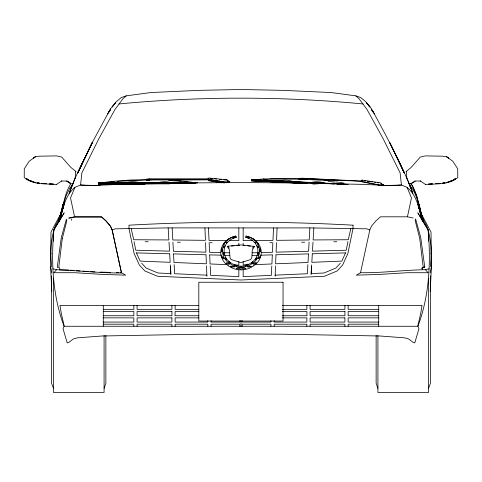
<?xml version="1.0" encoding="UTF-8"?>
<svg xmlns="http://www.w3.org/2000/svg" width="482" height="482" viewBox="0 0 482 482"><rect width="100%" height="100%" fill="white"/><g stroke="black" fill="none" stroke-linecap="round" stroke-linejoin="round"><path stroke-width="0.72" d="M133.845 305.389L133.845 309.348L103.287 309.348M137.081 305.389L137.081 309.348L171.899 309.348L171.899 305.389M175.135 305.389L175.135 309.348L198.837 309.348M241 320.434L241 326.266M117.313 182.829L117.259 182.774A17.436 12.219 -10.7 0 0 103.413 182.792L103.431 182.859M139.786 182.871L139.798 182.811A17.436 12.219 -10.7 0 0 125.892 182.792L125.88 182.756M171.351 182.805L171.345 182.75A17.436 12.219 -10.7 0 0 157.457 182.792L157.469 182.817M193.836 182.877L193.782 182.774A17.436 12.219 -10.7 0 0 179.937 182.792L179.961 182.883M51.785 291.345L50.55 266.438L50.99 232.101L60.166 214.833M270.48 180.581L270.498 180.497A17.436 12.219 10.7 0 0 256.532 179.864L256.532 179.786M310.92 182.521L310.944 182.521A17.436 12.219 10.7 0 1 324.898 183.13L324.88 183.184M333.592 183.503L333.586 183.528A17.436 12.219 10.7 0 1 342.847 183.052M75.246 178.177L75.499 171.706L75.873 171.64M406.127 171.64L411.176 167.393L420.25 157.096L425.293 155.897L442.44 156.186L446.639 156.783L452.875 161.295L457.725 168.833L457.773 177.575C448.802 185.04 436.553 183.546 425.751 184.552L425.359 184.311M53.388 241.277L53.803 229.968L64.112 212.93L53.803 229.968C51.134 262.335 52.508 295.436 64.052 326.169L63.058 328.778L67.221 342.865L68.745 342.431L73.403 338.93L77.307 337.852L101.907 336.002L199.162 334.207L241 333.93L282.838 334.207L380.093 336.002L404.693 337.852L408.597 338.93L413.255 342.431L414.779 342.865L418.942 328.778L417.948 326.169C429.492 295.436 430.866 262.335 428.197 229.968L417.888 212.93L428.197 229.968L428.612 241.277M144.901 184.034L98.509 184.034L98.557 182.792L197.331 182.792L98.328 183.076L195.614 183.13M304.702 183.407L251.628 180.87L251.646 179.629L340.111 183.859M275.969 254.948L275.62 263.805L308.016 262.485L308.456 254.014M275.132 276.282L275.511 265.859M276.469 242.621L276.084 252.17L308.601 251.267L309.089 242.133M309.866 227.896L277.084 227.932L276.554 240.325L309.191 239.988L309.866 227.896L366.796 228.83L369.815 229.974L360.518 272.722L356.331 275.15L378.713 274.451L407.169 272.722L428.155 272.722L425.353 269.709C403.729 270.022 382.196 273.011 360.518 272.722M271.794 265.998L271.378 275.343L243.163 276.614L243.163 269.293M272.306 255.05L271.92 263.955L254.96 264.654M272.86 242.675L272.432 252.273L261.172 252.586M251.628 180.87L251.676 179.955L328.79 183.648M273.535 227.92L272.957 240.361L255.068 240.542M307.865 264.624L307.383 273.734L275.132 275.168M263.461 178.943L263.425 178.991A2.157 0.723 80.1 0 0 263.377 179.268L263.389 179.334A2.157 0.723 80.1 0 0 263.455 179.027L282.627 178.388L299.208 178.714M59.545 267.498L59.407 269.956C80.09 270.679 100.726 273.131 121.464 272.969L112.173 230.221L110.402 226.227L105.974 221.063L101.545 217.057L74.565 217.057L68.848 218.226M312.312 253.906L311.836 262.329L341.871 261.099L345.486 252.96M311.547 266.576L311.143 273.571L323.982 273.005L335.87 268.052L340.334 263.22M311.143 274.68L311.709 264.871M313.005 242.078L312.469 251.158L346.203 250.224L347.962 241.554M313.848 227.89L313.113 239.946L348.305 239.741L350.806 228.625M293.128 181.569L293.146 181.539A17.436 12.219 10.7 0 0 279.162 180.949L279.168 181.021M187.703 181.925L187.685 181.889A1.994 0.753 -77.1 0 1 187.625 181.575L175.074 180.407M187.709 181.895L187.703 181.816A1.994 0.753 -77.1 0 0 187.643 181.503L187.643 181.503M341.027 182.919L341.093 182.594M151.872 179.75L149.619 179.75L149.51 180.364A6.832 4.79 -10.7 0 1 146.667 180.364L146.582 179.208L149.468 178.949L208.827 178.949M146.667 180.364L146.582 179.208L208.784 179.208M149.51 180.364L149.468 178.949M430.215 266.793C431.999 253.038 431.444 238.259 426.365 225.178C418.466 212.833 419.286 196.969 411.592 184.371L410.61 183.546M251.646 179.629L251.676 179.955M302.087 178.22L301.997 179.629A6.832 4.79 10.7 0 1 299.135 179.497L299.256 178.34L302.087 178.22L361.849 181.075M300.575 179.672L300.726 178.876M301.997 179.629L302.112 178.479M362.283 180.16A0.988 0.693 10.7 0 0 361.235 180.708A0.988 0.693 10.7 0 0 362.139 181.539L380.057 185.058A1.621 1.139 10.7 0 0 381.774 184.16A1.621 1.139 10.7 0 0 380.292 182.798L362.283 180.16L362.223 180.461A0.988 0.693 10.7 0 0 361.175 181.009A0.988 0.693 10.7 0 0 362.084 181.847L379.28 185.221M362.084 181.847L362.139 181.539M379.997 185.365L380.057 185.058M430.137 273.035L431.462 266.438L431.01 232.101L421.834 214.833M59.358 221.154L62.642 209.043M59.449 220.738L61.359 213.303M59.184 221.75L65.636 196.909L69.884 187.86L71.926 185.745L72.957 183.262M430.215 291.345L431.45 266.438L431.269 247.965M59.328 221.533L62.69 209.278M369.815 229.974L371.586 225.98L376.014 220.81L380.437 216.81L407.429 216.81L411.459 197.957L407.079 187.317L401.428 185.04L383.401 185.6M60.099 219.894C62.937 208.23 65.178 195.439 74.921 187.317L80.572 185.04L100.099 185.648M63.202 204.404L63.341 203.844L62.823 205.525M71.438 220.304L71.8 218.882M62.762 206.085L63.805 202.115L62.244 207.652M62.238 208.061L63.178 204.567M61.341 210.989L58.551 221.973L62.485 207.152M61.292 211.17L62.437 206.911M63.491 206.537L63.648 205.977L63.07 207.658M64.01 204.832L64.166 204.248M63.003 208.218L63.329 207.097M63.829 205.453L62.413 210.194M62.425 209.778L63.877 205.019M72.643 183.401L69.155 193.517L75.234 177.78L92.381 142.353L110.625 108.54L115.71 102.419M71.089 188.088L75.234 177.78M383.594 185.142L383.304 184.528L381.792 184.052M74.921 187.317L70.541 197.957L74.571 216.81L101.563 216.81L105.986 220.81L110.414 225.98L112.186 229.974L121.482 272.722L125.669 275.15L103.287 274.451L74.831 272.722L53.845 272.722L56.647 269.709L68.986 270.028M382.563 185.841L383.166 184.473M71.541 186.775L73.101 183.365M78.078 172.472L82.747 162.253M247.519 264.943L247.013 265.046A6.194 2.157 -16.1 0 0 246.362 265.377C242.181 267.715 254.641 262.166 243.163 265.136L243.163 261.557M104.082 388.39L105.871 383.244L105.871 335.43M77.945 172.562L92.381 142.353L77.614 173.008M77.855 172.695L92.381 142.353M428.498 388.39L430.444 383.244L430.444 275.812M253.478 265.889A18.051 16.304 0 0 0 260.919 249.266A18.051 16.304 0 0 0 246.959 236.523L246.151 236.053L245.338 237.343A15.569 14.062 0 0 1 257.551 248.085A15.569 14.062 0 0 1 251.55 262.497A16.328 14.749 0 0 1 241 266.227A16.328 14.749 0 0 1 230.45 262.497A15.569 14.062 0 0 1 224.449 248.085A15.569 14.062 0 0 1 236.662 237.343L235.849 236.053L235.041 236.523A18.051 16.304 0 0 0 221.081 249.266A18.051 16.304 0 0 0 228.522 265.889M254.49 246.471L252.291 249.971L251.905 256.581A6.308 5.694 0 0 1 251.206 258.912A5.139 4.645 0 0 1 249.194 260.039L240.898 262.551L232.595 260.039A5.139 4.645 0 0 1 230.583 258.912A6.308 5.694 0 0 1 229.884 256.581L229.498 249.971L227.299 246.471L227.974 246.163L240.898 244.916L254.49 246.471L253.134 246.332M252.484 248.218L253.815 246.163M107.655 113.915L109.571 110.999M110.065 110.294L108.354 112.607L110.691 109.209M108.354 112.607L110.752 109.137M226.004 182.841L225.847 182.033L228.378 182.75C228.161 180.575 230.944 181.672 229.51 182.154M126.266 95.846L123.187 98.461L114.993 109.45L99.021 138.412L81.874 172.911L80.572 185.04L90.248 185.648L120.373 184.341L197.355 182.877L241 182.539L284.645 182.877L361.627 184.341L391.752 185.648L401.428 185.04L400.126 172.911L382.979 138.412L367.007 109.45L358.813 98.461L355.734 95.846L331.116 92.538L282.422 90.339L241 89.513L199.578 90.339L150.884 92.538L126.266 95.846L121.241 97.581L116.21 101.762L112.24 106.962M112.276 107.004L113.469 105.365M114.246 104.347L115.246 103.021M71.39 183.546L70.408 184.371C62.714 196.969 63.534 212.833 55.635 225.178C50.556 238.259 50.001 253.038 51.785 266.793M61.75 180.858L56.659 184.365M35.361 156.783L33.342 158.084L35.529 156.728L39.56 156.186L56.707 155.897L61.75 157.096L70.824 167.393L75.867 171.435M35.174 156.897L29.125 161.295L24.275 168.833L24.227 177.575C33.198 185.04 45.447 183.546 56.249 184.552L56.641 184.311M415.207 180.901L411.23 183.419M411.574 183.552L415.671 181.033L420.708 181.033M247.718 266.407L247.356 266.817L248.459 267.112L251.562 266.582L250.146 266.082L247.742 266.395M452.526 180.527L449.164 181.72L452.52 180.533L455.707 178.653L452.592 180.503L449.206 181.744L452.592 180.503L455.677 178.641L453.779 179.774M112.186 229.974L115.204 228.83L168.152 227.89L277.084 227.932M446.519 182.714L448.537 181.985L446.537 182.66M446.471 182.696L448.489 181.961M421.202 268.335L424.75 267.082L420.708 237.409L415.604 218.942L415.135 220.455L419.714 238.337L423.214 267.082L424.75 267.082M430.86 253.52L431.324 253.387M425.353 269.709L429.119 268.817M68.86 217.978L74.571 216.81M444.458 182.955L442.434 183.22L445.175 182.889M442.506 183.19L444.524 182.925M98.34 183.13L98.509 184.034M227.299 246.471L228.661 246.332M231.378 246.061L234.095 245.79M236.819 245.519L239.536 245.248M118.879 103.955C199.988 96.225 282.012 96.225 363.121 103.955M110.517 181.533L110.589 181.937L110.511 181.521L129.941 180.051L146.54 179.581M117.054 181.371L147.341 180.027M432.071 183.871L428.275 184.148L432.794 183.877M439.524 183.383L435.728 183.66L440.247 183.389M269.715 179.087L299.846 179.19M252.164 252.833L258.171 252.67M252.14 255.412L257.376 255.273M260.37 255.195L272.342 254.87M275.999 254.773L308.492 253.893M312.354 253.791L345.787 252.893M269.89 242.723L272.119 242.687M301.678 242.247L304.642 242.199M333.827 241.765L336.804 241.723M252.833 240.566L243.163 240.669L243.163 227.847M168.405 179.75L209.73 179.75L149.571 180.003L149.42 179.208M61.292 181.033L66.329 181.033L70.426 183.552M98.328 183.076L195.608 183.076M98.539 183.871L169.628 183.871M98.503 183.985L144.895 183.985M417.834 204.248L417.99 204.832M198.837 305.389L59.949 305.389L61.31 313.571L64.245 326.266L417.755 326.266L420.69 313.571L422.051 305.389L282.422 305.389M282.422 309.348L306.865 309.348L306.865 305.389M378.713 309.348L348.155 309.348L348.155 305.389M103.287 311.474L133.845 311.474L133.845 315.74L103.287 315.74M198.837 311.474L175.135 311.474L175.02 315.74L198.837 315.74M282.422 311.474L306.865 311.474L306.98 315.74L282.422 315.74M378.713 311.474L348.155 311.474L348.155 315.74L378.713 315.74M103.287 317.867L133.845 317.867L133.845 322.066L103.287 322.066M198.855 317.867L175.135 317.867L175.135 322.066L207.82 322.066L207.82 320.669M282.422 317.867L306.865 317.867L306.865 322.066L274.18 322.066L274.18 320.669M378.713 317.867L348.155 317.867L348.155 322.066L378.713 322.066M103.287 324.193L133.845 324.193L133.845 326.266M378.713 324.193L348.155 324.193L348.155 326.266M226.932 240.542L209.043 240.361L208.465 227.92M229.167 240.566L238.837 240.669L238.837 227.847M145.196 241.723L148.173 241.765M177.358 242.199L180.322 242.247M209.881 242.687L212.11 242.723M136.213 252.893L169.646 253.791M173.508 253.893L206.001 254.773M209.658 254.87L221.63 255.195M224.624 255.273L229.86 255.412M220.828 252.586L209.568 252.273L209.14 242.675M223.829 252.67L229.836 252.833M100.087 272.077L110.414 272.39M116.319 272.565L118.53 272.631M120.006 272.679L121.482 272.722M227.04 264.654L210.08 263.955L209.694 255.05M234.481 264.943L236.554 266.01L235.638 265.377A6.194 2.157 16.1 0 0 234.987 265.046L234.457 264.889L238.837 265.136L238.837 261.557M206.868 276.282L206.868 275.168L174.617 273.734L174.135 264.624M361.874 181.334L299.256 178.34L299.286 178.695A6.832 4.79 10.7 0 0 302.148 178.834M302.684 179.057L307.167 179.268M324.35 180.087L328.085 180.268M333.315 180.515L334.809 180.587M301.961 179.274L337.816 180.991M251.791 179.756L348.221 184.365M251.809 179.913L328.802 183.594M330.297 183.666L334.779 183.877M337.02 183.985L345.245 184.377M330.164 183.702L333.906 183.883M337.014 184.046L343.738 184.365M251.61 180.714L307.673 183.389M312.161 183.606L318.138 183.889M251.634 180.822L305.455 183.395M312.185 183.714L315.921 183.895M312.173 183.763L314.415 183.871M231.722 267.064C240.946 266.811 226.154 265.094 231.691 267.058M168.796 180.485L181.455 181.334M42.476 183.383L46.272 183.66L41.753 183.389M49.929 183.871L53.725 184.148L49.206 183.877M80.024 270.944L76.319 270.667M83 271.137L88.218 271.48M90.453 271.631L94.924 271.926M70.45 270.155L74.12 270.474M243.615 245.386L244.977 245.519M247.694 245.79L250.411 246.061M208.802 179.412L225.871 182.088A1.621 1.139 -10.7 0 0 227.847 181.105A1.621 1.139 -10.7 0 0 226.727 179.798L209.321 178.015A0.988 0.693 -10.7 0 0 208.116 178.617A0.988 0.693 -10.7 0 0 208.802 179.412L225.925 182.389A1.621 1.139 -10.7 0 0 227.835 181.551A1.621 1.139 -10.7 0 0 227.173 180.184M210.104 178.388L212.279 178.611M214.454 178.834L216.629 179.057M219.533 179.358L221.708 179.581M223.883 179.804L226.058 180.027M328.079 181.365L334.562 182.154M37.476 182.925L39.494 183.19M37.542 182.955L39.566 183.22L36.825 182.889M364.386 180.78L365.826 180.991M367.266 181.202L369.429 181.515M370.869 181.726L372.309 181.937M374.472 182.256L375.912 182.467M377.352 182.678L378.792 182.889M208.429 179.545A0.988 0.693 -10.7 0 0 209.013 180.521L224.594 182.967M208.483 179.846A0.988 0.693 -10.7 0 0 209.068 180.822L221.684 182.798M406.133 171.435L406.501 171.706L406.754 178.177M342.865 182.949L344.058 183.154M407.429 216.81L413.14 217.978M52.881 268.817L56.647 269.709M50.676 253.387L51.14 253.52M227.462 180.804L229.36 181.346M355.734 95.846L360.759 97.581L365.79 101.762L369.76 106.962M29.408 180.503L32.77 181.696L29.432 180.545L26.293 178.653L29.408 180.503L32.842 181.726L29.474 180.527L26.323 178.641L28.221 179.774M35.463 182.66L33.445 181.937L35.481 182.714M33.511 181.961L35.529 182.696M425.341 184.365L420.25 180.858M446.639 156.783L448.658 158.084L446.826 156.897M410.116 183.238L411.568 184.51L416.731 195.939L420.533 210.17M141.666 263.22L146.13 268.052L158.018 273.005L170.857 273.571L170.453 266.576M407.079 187.317C416.822 195.439 419.063 208.23 421.901 219.894M366.29 102.419L370.056 106.661L373.646 112.607C386.913 137.31 400.482 162.018 410.911 188.088L406.766 177.78M366.754 103.021L367.754 104.347M371.935 110.294L373.646 112.607L371.309 109.209M368.531 105.365L369.724 107.004M371.248 109.137L373.646 112.607M372.429 110.999L374.345 113.915M227.974 246.163L229.312 248.218M53.502 388.39L51.556 383.244L51.556 275.812M414.273 191.083L416.587 195.74M404.386 173.008L389.619 142.353L404.145 172.695M377.918 388.39L376.129 383.244L376.129 335.43M399.253 162.253L403.922 172.472M408.899 183.365L410.911 188.088M136.514 252.96L140.129 261.099L170.164 262.329L169.688 253.906M409.043 183.262L412.845 193.517L410.399 186.679M409.061 183.347L410.459 186.775M418.123 205.019L419.575 209.778M418.93 207.658L418.388 205.977L418.509 206.537M409.357 183.401L410.074 185.745C418.394 195.68 419.268 209.646 422.816 221.75M419.358 209.043L422.642 221.154M419.31 209.278L422.672 221.533M419.587 210.194L418.171 205.453M418.671 207.097L418.997 208.218M419.177 205.525L418.695 203.844L418.798 204.404M420.641 213.303L422.551 220.738M419.756 207.652L418.231 202.115L419.238 206.085M419.563 206.911L423.449 221.973L419.515 207.152M418.822 204.567L419.762 208.061M134.038 241.554L135.797 250.224L169.531 251.158L168.995 242.078M50.538 266.438L51.863 273.035M226.727 179.798L226.781 180.099M225.871 182.088L225.925 182.389M209.013 180.521L209.068 180.822M147.92 179.678L148.07 180.473M299.105 179.141L299.135 179.497M168.152 227.89L168.887 239.946L133.695 239.741L131.194 228.625M170.291 264.871L170.857 274.68M422.455 267.498L422.581 269.709M172.134 227.896L172.809 239.988L205.446 240.325L204.916 227.926M172.911 242.133L173.4 251.267L205.916 252.17L205.531 242.621M173.544 254.014L173.984 262.485L206.38 263.805L206.031 254.948M210.206 265.998L210.622 275.343L238.837 276.614L238.837 269.293M206.489 265.859L206.868 275.168M428.498 278.451L428.498 392.487L377.918 392.487L377.918 335.4M378.713 305.389L378.713 326.266M344.919 305.389L344.919 309.348L310.101 309.348L310.101 305.389M344.919 326.266L344.919 324.193L310.101 324.193L310.101 326.266M306.865 326.266L306.865 324.193L274.18 324.193L274.18 326.266M270.938 320.669L270.938 322.066L242.157 322.066L242.157 320.669M270.938 326.266L270.938 324.193L242.157 324.193L242.157 326.266M243.163 243.121L243.163 245.26M241 266.227L241 269.83A18.846 17.027 0 0 0 253.478 265.889M239.843 320.669L239.843 322.066L211.062 322.066L211.062 320.669M239.843 326.266L239.843 324.193L211.062 324.193L211.062 326.266M238.837 243.121L238.837 245.26M207.82 326.266L207.82 324.193L175.135 324.193L175.135 326.266M171.899 326.266L171.899 324.193L137.081 324.193L137.081 326.266M104.082 335.4L104.082 392.487L53.502 392.487L53.502 278.451M103.287 305.389L103.287 326.266M380.641 183.196A1.621 1.139 10.7 0 1 381.166 185.196M227.655 181.142A1.621 1.139 -10.7 0 1 227.908 181.359M208.857 179.714A0.988 0.693 -10.7 0 1 208.875 178.358M149.36 179.563A6.832 4.79 -10.7 0 1 146.516 179.563M229.486 263.311A16.81 15.183 0 0 1 222.407 250.712L222.6 247.748L223.738 244.995A16.81 15.183 0 0 1 235.855 236.053M241 269.83A18.846 17.027 0 0 1 228.522 265.889M229.601 263.311A17.587 15.888 0 0 0 252.514 263.311A16.81 15.183 0 0 0 259.593 250.712L259.4 247.748L258.262 244.995A16.81 15.183 0 0 0 246.145 236.053M353.029 225.178L352.993 228.721L347.859 253.556L342.654 264.98L337.141 270.968L324.458 276.252L241 279.994L157.542 276.252L144.859 270.968L139.346 264.98L134.141 253.556L129.007 228.721L128.971 225.178C203.567 221.111 278.433 221.111 353.029 225.178M221.304 249.339C221.895 256.129 222.57 246.284 221.304 249.339M258.726 253.93L258.491 255.201L258.105 253.52A3.79 2.091 -67.3 0 1 258.147 252.731L258.37 252.237L258.726 253.93M226.444 259.822C225.54 260.244 224.925 255.581 226.058 258.587A6.615 2.982 38.7 0 1 226.347 259.352L226.444 259.822M245.784 268.474L244.669 268.805A8.327 7.839 -11.7 0 1 243.579 268.703C239.084 267.992 244.115 266.799 245.784 268.474M260.702 249.652C259.665 256.484 259.882 245.23 260.702 249.652M223.901 253.743C223.576 257.683 222.786 251.279 223.853 252.731A3.79 2.091 67.3 0 1 223.895 253.52L223.901 253.743M257.093 242.368L257.249 242.777A5.031 1.524 51.5 0 0 257.984 244.109L258.527 244.742L257.135 242.362M256.665 257.641L255.629 260.039L255.659 259.352A6.615 2.982 -38.7 0 1 255.918 258.659L256.665 257.641M256.267 262.871L254.496 263.955A7.369 6.417 -68.1 0 1 253.333 264.257C251.52 263.985 255.352 262.154 256.267 262.871M229.354 264.016L228.667 264.257A7.369 6.417 68.1 0 1 227.504 263.955C223.732 262.744 228.022 262.136 229.354 264.016M257.075 245.898C258.081 249.586 260.081 247.368 257.075 245.898M62.274 238.584L58.774 267.329L57.238 267.329L61.28 237.656L66.389 219.19L66.853 220.702L62.274 238.584M223.473 244.609L224.016 244.109A5.031 1.524 -51.5 0 0 224.751 242.777L224.907 242.368L223.473 244.609M224.931 245.947L224.781 246.465A4.362 2.856 87.2 0 1 224.516 246.959C222.684 249.863 223.467 245.675 224.931 245.947M260.244 256.804C259.834 258.587 256.346 259.834 258.979 257.219A5.404 3.748 82.4 0 1 259.641 256.767L260.244 256.804M246.808 237.09C248.549 239.572 251.917 236.463 246.808 237.09M227.353 240.217L229.745 238.403L227.353 240.217M221.774 256.707C221.925 258.316 225.871 260.425 223.021 257.219A5.404 3.748 -82.4 0 0 222.359 256.767L221.774 256.707M256.014 242.922L254.592 242.494A0.723 0.476 64.8 0 1 254.43 242.313L255.038 242.187L256.014 242.922M251.405 263.341L253.068 261.732L252.526 262.057A6.423 2.639 -31.1 0 0 252.044 262.557L251.405 263.341M228.95 261.696L230.631 263.491L229.956 262.557A6.423 2.639 31.1 0 0 229.474 262.057L228.95 261.696M235.222 237.277C232.457 239.584 230.884 235.993 235.222 237.277M227.631 242.199L227.564 242.313A0.723 0.476 -64.8 0 1 227.408 242.494C225.672 244.006 226.01 241.819 227.631 242.199M236.234 268.45L237.331 268.805A8.327 7.839 11.7 0 0 238.421 268.703C242.892 267.992 237.939 266.811 236.234 268.45M283.042 282.241L198.813 282.241L198.813 321.054L283.042 321.054L283.042 282.241M171.899 311.474L137.081 311.474L137.081 315.74L171.899 315.74L171.899 311.474M344.919 311.474L310.101 311.474L310.101 315.74L344.919 315.74L344.919 311.474M171.899 317.867L137.081 317.867L137.081 322.066L171.899 322.066L171.899 317.867M344.919 317.867L310.101 317.867L310.101 322.066L344.919 322.066L344.919 317.867M252.387 238.451L254.659 240.271L252.387 238.451M70.782 183.449L66.745 180.913L70.824 183.437"/></g></svg>
